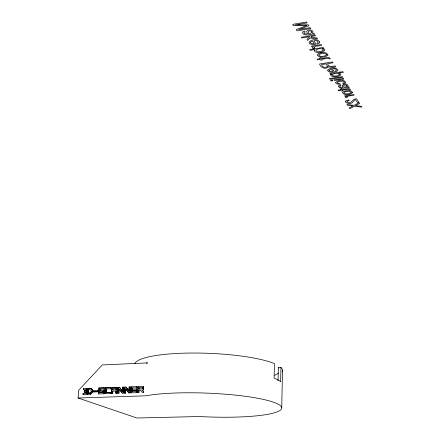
<?xml version="1.0" encoding="UTF-8"?>
<svg xmlns="http://www.w3.org/2000/svg" width="440" height="440" viewBox="0 0 440 440"><rect width="100%" height="100%" fill="white"/><g stroke="black" fill="none" stroke-linecap="round" stroke-linejoin="round"><path stroke-width="0.66" d="M278.069 380.529L278.35 367.554L280.957 367.444A73.964 14.212 2.3 0 1 282.233 371.58M280.957 367.444L280.66 381.799A74.234 13.338 2.3 0 0 274.109 378.191L274.439 363.622A73.964 14.212 2.3 0 0 194.007 353.029A73.964 14.212 2.3 0 0 134.882 363.638M281.732 407.825L282.491 370.574M142.351 388.867L142.329 387.635L142.351 388.867L138.974 388.949L139.04 387.756L142.417 387.673M138.903 390.187L138.853 392.612L138.903 390.187C141.229 389.026 141.251 393.08 143.275 392.464L143.325 391.606L141.878 390.088L143.407 390.071L143.523 386.353L143.407 390.071M136.703 390.258L136.68 389.026L136.703 390.258L132.258 390.374L132.281 391.6L132.352 390.407M136.565 392.695L136.543 391.418L136.565 392.695L130.999 392.843L131.357 386.793L136.912 386.634L136.84 387.827L132.401 387.948L132.418 389.219L132.401 387.948M138.028 386.557L137.775 392.651L138.028 386.557L143.611 386.392M129.157 386.875L129.003 391.056L129.157 386.875L130.322 386.87L129.965 392.915L128.799 392.915L125.791 388.883L125.543 393.025L125.791 388.883M122.485 391.281L122.65 387.112L123.805 387.107L123.442 393.135L122.282 393.135L119.295 389.114L119.13 393.278L117.975 393.283L118.349 387.266L119.504 387.261L122.485 391.281L122.65 387.112M124.834 387.03L124.471 393.063L124.834 387.03L125.994 387.03L129.003 391.056M115.836 393.355C117.084 387.184 114.263 394.823 116.991 393.349L117.365 387.382L111.892 387.541L111.601 393.531L111.892 387.541M116.155 389.791L116.138 388.57L116.155 389.791L112.838 389.868L112.915 388.685L116.226 388.603M117.271 387.349L116.991 393.349M110.401 392.354L110.418 393.575L110.401 392.354L106.139 392.502L106.37 388.916L110.726 388.8L110.797 387.624L105.358 387.778L104.968 393.718L105.358 387.778M110.71 387.585L110.726 388.8M112.761 391.094L112.701 393.498L112.761 391.094L116.078 391.017M102.971 392.645L102.96 391.435L102.971 392.645L98.642 392.761L98.654 393.971L98.736 392.793M104.247 387.822L104.258 389.032L104.247 387.822L98.962 388.009L98.813 391.617L98.962 388.009M103.945 393.789L104.088 390.175L103.945 393.789L98.56 393.938M110.495 392.392L106.233 392.535L106.37 388.916M97.79 391.754L97.774 390.55L97.79 391.754L93.698 391.859L93.781 390.687L97.867 390.583M99.93 389.147L99.941 390.357L99.93 389.147L104.258 389.032M88.407 393.107L88.655 389.549L90.101 389.499L91.784 391.27L89.947 393.091L88.407 393.107L89.947 393.091M88.501 393.14L88.655 389.549M90.855 388.306L92.884 390.401L92.774 392.029L90.448 394.207L92.681 391.996L92.791 390.368L90.855 388.306L87.659 388.421L87.346 394.35L87.659 388.421M93.792 391.897L93.781 390.687M83.133 393.3L83.149 394.504L83.133 393.3L85.3 393.261L85.294 392.013L85.3 393.261M83.474 388.536L83.484 389.785L83.474 388.536L86.713 388.459L86.295 394.4L83.05 394.471M84.337 390.88L84.348 392.084L84.337 390.88C86.196 391.925 85.344 387.97 85.377 390.847M78.089 398.002L145.899 395.808A74.679 11.869 2.3 0 1 238.915 395.516A74.679 11.869 2.3 0 1 278.999 411.032A74.679 11.869 2.3 0 1 199.424 416.526L136.868 418L78.089 398.002L78.645 390.258L102.262 364.947L147.708 362.885A74.074 13.866 2.3 0 0 146.245 363.236M89.854 393.058L91.784 391.27M87.758 388.454L90.948 388.339M99.055 388.047L104.335 387.855M105.446 387.816L110.797 387.624M111.98 387.58L117.365 387.382M83.386 389.747L85.553 389.708M99.853 390.324L104.181 390.209M132.33 389.18L136.774 389.065M84.436 390.913L85.47 390.88M132.258 390.374L136.614 390.225M84.255 392.051L85.388 392.046M98.72 391.584L103.048 391.468M93.698 391.859L97.697 391.721M98.642 392.761L102.878 392.612M132.192 391.567L136.637 391.452M87.246 394.317L90.541 394.245M104.968 393.718L110.418 393.575M111.513 393.498L112.701 393.498M124.471 393.063L125.631 393.058M137.682 392.618L138.853 392.612M86.295 394.4L86.713 388.459M117.975 393.283L118.349 387.266M112.838 389.868L112.915 388.685M123.442 393.135L123.805 387.107M122.282 393.135L119.295 389.114M128.799 392.915L125.879 388.916M130.999 392.843L131.357 386.793M129.965 392.915L130.322 386.87M119.504 387.261L122.397 391.243M125.994 387.03L128.915 391.023M143.275 392.464L143.325 391.606M136.84 387.827L136.912 386.634M138.974 388.949L139.04 387.756M278.333 373.06A71.264 13.695 2.3 0 1 274.621 375.282M278.35 367.554A71.264 13.695 2.3 0 1 278.828 368.071M307.285 33.44L306.444 34.056L304.48 33.654L303.87 32.61L305.195 31.774L304.689 31.009L302.775 31.702L302.374 32.72C304.777 37.417 310.921 33.253 314.529 34.188L313.94 33.264L312.301 33.105L313.055 31.642C312.125 29.326 307.813 29.332 306.675 31.411L307.285 33.44M329.076 70.252L329.857 71.275L332.745 71.489L331.188 69.135L329.076 70.252M347.089 96.811C347.952 97.829 345.483 98.236 345.521 97.114L346.654 96.206L345.103 96.426L344.691 95.816L353.722 94.54L354.145 95.189L348.09 96.113L347.089 96.811M327.646 70.125C328.174 72.963 332.393 72.303 334.477 72.028L332.431 68.926C333.685 68.855 336.237 68.409 336.507 70.169L335.225 71.082L335.682 71.781L337.53 70.917L337.959 69.977C335.962 66.814 329.918 67.623 327.646 70.125M352.523 92.29L352.506 92.719C350.114 94.859 344.713 95.695 342.534 92.879A3.889 1.689 -1.3 0 1 343.173 91.762C345.889 90.596 350.559 89.43 352.523 92.29M335.764 82.363L335.913 83.138L336.925 83.952L340.351 84.271L339.911 83.611L337.711 83.325L337.288 82.33L339.086 81.51L342.837 81.191A1.986 0.88 -1.3 0 1 344.086 81.614L344.416 82.264L344.163 82.621L342.771 83.199L343.2 83.853L344.658 83.424A3.3 1.463 -1.3 0 0 345.73 82.605C344.823 78.969 337.849 80.102 335.764 82.363M314.353 50.314L314.837 51.519A3.834 1.81 -0.9 0 0 316.652 52.305C319.391 52.542 322.949 52.542 324.885 50.319L324.28 48.972L322.3 48.34L323.548 48.142L323.087 47.427L309.689 49.572L310.189 50.314L315.013 49.544L314.353 50.314M342.743 87.005L341.941 87.505L340.18 87.17L339.686 86.312L340.94 85.63L340.527 85.003L338.745 85.564L338.322 86.389C340.566 90.343 346.011 86.823 349.283 87.637L348.799 86.878L347.32 86.746L348.09 85.553C347.177 83.562 343.486 83.694 342.304 85.338L342.743 87.005M311.696 31.95L311.091 33.072L308.523 33.688L308.226 31.51C309.04 30.53 311.289 30.569 311.696 31.95M319.781 42.004L319.368 43.054L317.983 43.852L317.455 44.011L316.949 43.241C320.386 41.992 315.618 39.622 313.935 40.854L316.195 44.286C300.63 45.799 314.76 35.068 319.781 42.004M323.378 49.913L323.34 50.199C321.558 51.656 316.959 52.74 315.766 50.287C317.433 48.483 321.734 47.867 323.378 49.913M345.51 101.293L346.011 102.625L348.298 103.428A3.735 1.59 -1.3 0 0 350.339 103.389C353.045 103.598 353.26 100.227 355.498 99.66L357.291 102.405L358.71 102.207L356.461 98.753C352.484 98.225 350.768 105.622 346.907 101.734L347.6 100.98L349.234 100.595L348.805 99.951L346.423 100.546L345.51 101.293M326.546 54.648L326.502 54.973C324.544 56.309 320.447 57.425 318.791 55.143A2.305 1.078 -1 0 1 319.396 54.296C321.464 53.614 325.116 52.344 326.546 54.648M339.422 74.437L339.389 74.674C337.568 76.17 334.175 76.632 332.189 75.257L332.189 74.586C334.164 73.513 337.755 72.484 339.422 74.437M346.836 85.8L346.22 86.713L343.849 87.208L343.651 85.684L344.08 85.118L345.989 84.986L346.836 85.8M351.17 92.389L351.115 92.67C349.223 93.775 345.505 94.826 343.909 92.791A2.156 0.935 -1.3 0 1 344.514 92.059C346.456 91.531 349.8 90.321 351.17 92.389M327.443 66.258L327.327 66.704C325.281 68.2 322.185 67.183 321.558 64.57L326.002 63.883L327.443 66.258M330.886 74.712L330.924 75.62L332.228 76.456A4.087 1.837 -1.2 0 0 334.648 76.78C336.974 77.297 344.702 74.63 338.608 73.073L343.409 72.353L342.958 71.649L329.874 73.607L330.33 74.288L331.568 74.107L330.886 74.712M310.574 42.075C310.184 43.917 313.17 43.896 314.358 43.692L312.637 41.09L310.574 42.075M314.237 47.091L314.485 48.131L312.757 48.406L312.433 47.707L313.61 46.607L311.922 46.877L311.432 46.14L321.222 44.561L321.728 45.342L316.096 46.25L314.237 47.091M327.993 55.028C325.578 57.563 319.577 58.41 317.317 55.248A4.164 1.953 -1 0 1 317.944 53.95C320.722 52.509 326.816 51.145 327.993 55.028M328.68 66.836C325.902 69.784 320.469 67.947 319.5 63.998L332.552 61.985L333.08 62.799L327.476 63.657C328.471 67.502 332.349 66.22 335.12 65.934L335.759 66.913L330.589 67.265L328.68 66.836M311.757 36.361L310.921 37.246L316.899 37.912L317.559 38.929L310.101 38.022L307.615 40.442L306.939 39.43L309.771 36.685L301.895 37.983L301.373 37.213L314.985 34.969L315.491 35.745L311.757 36.361M359.013 102.68L353.958 105.358L346.891 104.467L347.474 105.331L352.985 105.985L349.212 107.894L349.756 108.697L354.519 106.211L361.911 107.135L361.361 106.288L355.465 105.611L359.557 103.516L359.013 102.68M306.559 25.669L296.192 29.563L297.066 30.85L310.805 28.545L310.239 27.676L298.639 29.645L308.99 25.757L308.396 24.838L295.422 24.86L307.131 22.891L306.554 22L292.677 24.365L293.574 25.691L306.559 25.669M320.793 57.948L319.479 58.157L319.875 58.757L317.207 59.169L317.713 59.917L320.381 59.505L320.848 60.203L322.157 60L321.69 59.301L327.949 58.328L328.724 58.377L329.153 58.916L330.429 58.718C328.812 55.49 323.692 59.186 321.189 58.548L320.793 57.948M342.133 76.72L329.384 78.601L329.852 79.293L342.584 77.413L342.133 76.72M332.305 80.058L330.55 80.322L331.018 81.015L332.772 80.757L332.305 80.058M343.255 78.447L334.02 79.805L334.488 80.504L343.712 79.151L343.255 78.447M341.517 89.023L340.269 89.205L340.62 89.733L338.085 90.101L338.536 90.767L341.072 90.404L341.49 91.025L342.733 90.849L342.315 90.222L348.266 89.375L349.382 89.898L350.592 89.727C349.03 86.79 344.229 90.2 341.875 89.557L341.517 89.023"/></g></svg>
